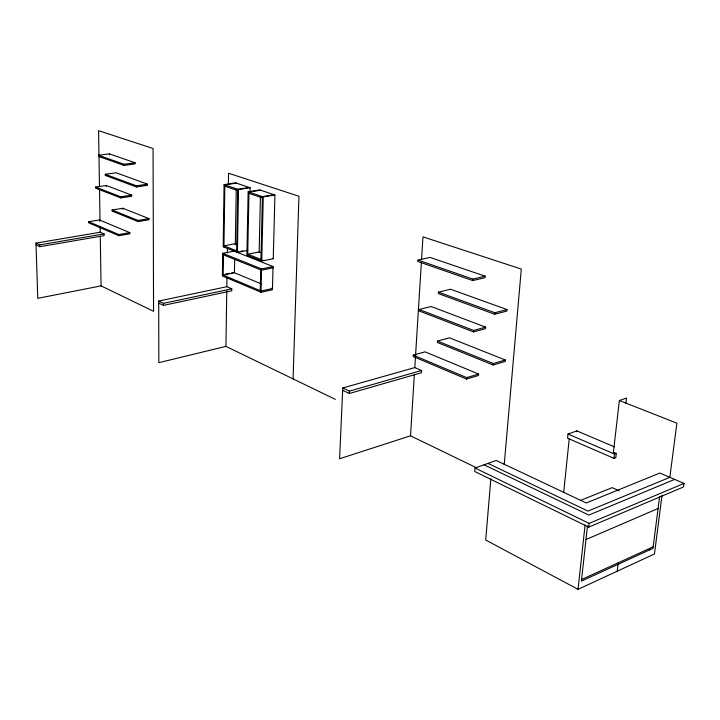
<?xml version="1.0" encoding="UTF-8"?>
<svg xmlns="http://www.w3.org/2000/svg" width="720" height="720" viewBox="0 0 720 720"><rect width="100%" height="100%" fill="white"/><g stroke="black" fill="none" stroke-linecap="round" stroke-linejoin="round"><path stroke-width="1.08" d="M234.054 251.145L222.723 253.323L222.408 275.958L261.018 292.257L272.439 289.773L273.051 266.571L223.191 246.753L224.064 184.644L235.584 182.862L250.092 187.704L250.002 192.168M223.461 254.844L223.173 275.067L234.45 272.763L234.675 259.362M223.947 247.05L224.829 184.905L236.349 183.114M335.367 399.393L225.945 346.374L226.773 290.898M158.715 303.093L163.512 305.37L231.741 290.817L231.777 288.837L226.836 286.713L226.971 277.722M227.34 252.999L227.412 248.508M228.375 184.455L228.546 173.223L298.935 196.263L293.076 378.909M235.305 244.908L236.232 189.855M224.064 184.644L238.509 189.549L237.411 252.378L247.788 250.38M248.157 191.808L246.906 255.159L261.747 261.018L273.249 258.705L274.932 194.985L259.776 189.936L248.157 191.808L263.25 196.911L274.932 194.985M247.689 255.465L248.958 192.078L260.577 190.206M259.164 252.117L260.424 196.839M260.244 290.682L260.73 269.856M261.018 292.257L261.558 268.92L222.723 253.323M261.747 261.018L263.25 196.911M342.657 390.33L349.317 393.489L421.398 372.762L421.551 370.494L414.792 367.587L342.765 387.981L339.597 458.748L410.517 435.807L476.739 467.892M349.317 393.489L349.425 391.131L342.765 387.981M417.987 260.055L417.897 261.513L472.797 280.593L484.965 277.686L485.091 276.183L430.074 257.418L417.987 260.055L472.914 279.09L485.091 276.183M413.226 355.113L413.136 356.499L466.56 379.062L478.494 375.48L478.611 374.058L425.079 351.846L413.226 355.113L466.668 377.622L478.611 374.058M410.517 435.807L414.369 374.319M414.792 367.587L421.371 262.566M421.578 259.218L422.982 236.871L521.298 269.064L504.198 464.868M419.148 309.492L419.058 310.914L473.508 331.893L485.568 328.626L485.685 327.159L431.118 306.513L419.148 309.492L473.625 330.426L485.685 327.159M438.435 292.14L438.336 293.598L494.73 314.271L506.871 311.067L506.997 309.564L450.504 289.233L438.435 292.14L494.856 312.759L506.997 309.564M437.517 341.064L437.418 342.486L493.182 365.004L505.206 361.449L505.332 359.991L449.469 337.824L437.517 341.064L493.308 363.528L505.332 359.991M472.797 280.593L472.914 279.09M466.56 379.062L466.668 377.622M473.508 331.893L473.625 330.426M475.029 468.009L474.75 471.501L588.744 527.121L683.523 486.954L684 483.426L659.862 473.04L586.26 502.983L496.215 460.458L475.029 468.009L589.158 523.386L684 483.426M494.73 314.271L494.856 312.759M493.182 365.004L493.308 363.528M490.86 478.701L485.703 540.018L578.025 589.329L654.444 553.995L662.031 495.225M614.421 446.877L576.882 430.884L568.008 434.052L567.576 438.201L614.043 458.352L615.825 457.668L616.32 453.411L613.413 452.16M563.688 492.408L569.241 438.714M576.792 431.712L576.882 430.884M578.025 589.329L585.099 524.943M587.511 525.771L581.391 581.112L652.968 548.343L659.619 496.566M588.744 527.121L589.158 523.386M613.314 453.006L619.362 400.518L626.517 398.043L625.869 403.605M614.043 458.352L614.538 454.086L616.32 453.411M617.238 571.203L618.246 562.779M649.431 549.963L649.629 548.442M581.571 579.537L653.166 546.831M585.99 539.559L658.089 508.464M674.658 479.403L588.852 515.079L484.029 464.796M580.266 500.526L612.207 487.638L619.281 490.851M349.425 391.131L421.551 370.494M225.945 346.374L158.823 362.673L158.706 301.059L226.836 286.713M158.706 301.059L163.512 303.327L231.777 288.837M261.558 268.92L273.051 266.571M225.504 274.122L229.599 273.294M231.651 272.871L233.703 272.457L261.243 283.878M263.034 260.28L260.946 260.694L262.431 196.632L274.104 194.706M99.477 186.471L98.577 130.671L153.054 148.509L153.558 311.301L101.07 285.876L37.755 298.332L36 243.108L100.206 232.227L104.076 233.892L104.103 235.665L39.789 246.699L36.054 244.926M238.716 251.676L236.646 252.072L237.726 189.279L249.3 187.443M240.795 251.28L242.865 250.875M118.863 235.683L129.843 233.784L129.834 232.659L99.441 219.951L88.623 221.724L88.641 222.813L118.863 235.683L118.854 234.558L88.623 221.724M118.854 234.558L129.834 232.659M36 243.108L39.735 244.872L104.076 233.892M112.086 209.988L138.051 220.446L149.004 218.619L149.004 219.753L138.06 221.58L112.104 211.095L112.086 209.988L122.895 208.269L149.004 218.619M238.509 189.549L250.092 187.704M95.58 187.065L120.789 196.803L131.688 195.129L131.697 196.254L120.798 197.928L95.598 188.172L95.58 187.065L106.344 185.49L131.688 195.129M136.44 186.957L147.465 185.31L147.456 184.167L116.136 172.773L105.264 174.294L105.282 175.419L136.44 186.957L136.431 185.805L105.264 174.294M136.431 185.805L147.456 184.167M124.092 165.42L135.099 163.908L135.09 162.774L109.368 153.837L98.496 155.259L98.514 156.375L124.092 165.42L124.083 164.277L98.496 155.259M124.083 164.277L135.09 162.774M248.931 193.365L262.404 197.937M224.811 186.165L237.708 190.557M261.216 252.774L259.173 251.982L247.716 254.214L260.973 259.434M237.285 244.449L235.323 243.693L223.965 245.826L236.664 250.839M272.448 258.399L273.249 258.705M619.362 400.518L676.899 423.162L669.834 477.333L587.997 511.11L488.007 463.383M272.205 267.498L273.015 267.822L261.531 270.18L222.705 254.547M271.665 288.207L272.466 288.54L261.045 291.015L222.426 274.752M568.008 434.052L614.538 454.086M39.735 244.872L39.789 246.699M99.513 188.703L100.026 221.067M100.116 226.647L100.206 232.227M100.269 236.205L101.07 285.876M99.441 219.951L99.459 221.04M109.368 153.837L109.386 154.953M106.344 185.49L106.362 186.588M122.895 208.269L122.913 209.367M120.789 196.803L120.798 197.928M138.051 220.446L138.06 221.58M163.512 303.327L163.512 305.37"/></g></svg>
